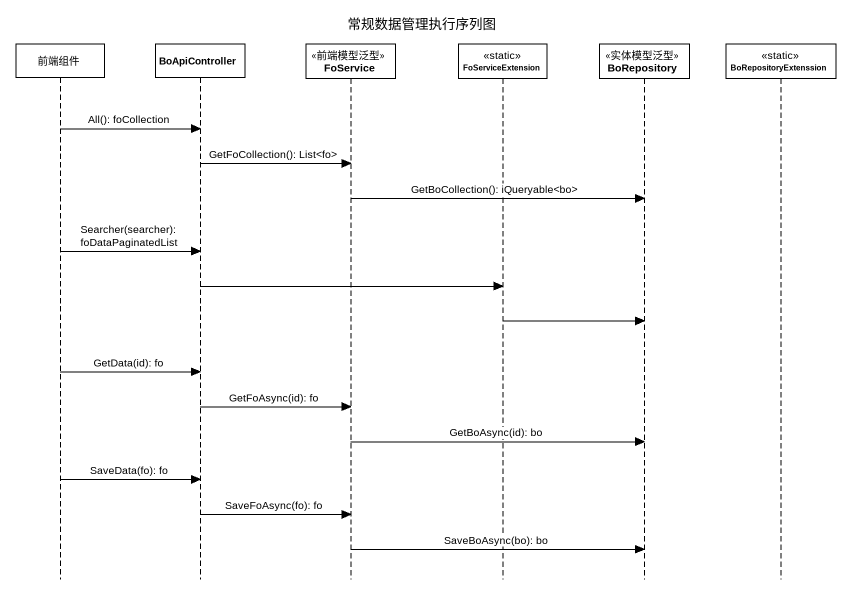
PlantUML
@startuml
title 常规数据管理执行序列图
hide footbox
participant 前端组件
participant BoApiController
participant FoService <<前端模型泛型>>
participant FoServiceExtension <<static>>
participant BoRepository <<实体模型泛型>>
participant BoRepositoryExtenssion <<static>>

前端组件 -> BoApiController : All(): foCollection
BoApiController -> FoService : GetFoCollection(): List<fo>
FoService -> BoRepository : GetBoCollection(): iQueryable<bo>
前端组件 -> BoApiController : Searcher(searcher): foDataPaginatedList
BoApiController -> FoServiceExtension
FoServiceExtension -> BoRepository
前端组件 -> BoApiController : GetData(id): fo
BoApiController -> FoService : GetFoAsync(id): fo
FoService -> BoRepository : GetBoAsync(id): bo
前端组件 -> BoApiController : SaveData(fo): fo
BoApiController -> FoService : SaveFoAsync(fo): fo
FoService -> BoRepository : SaveBoAsync(bo): bo
@enduml
